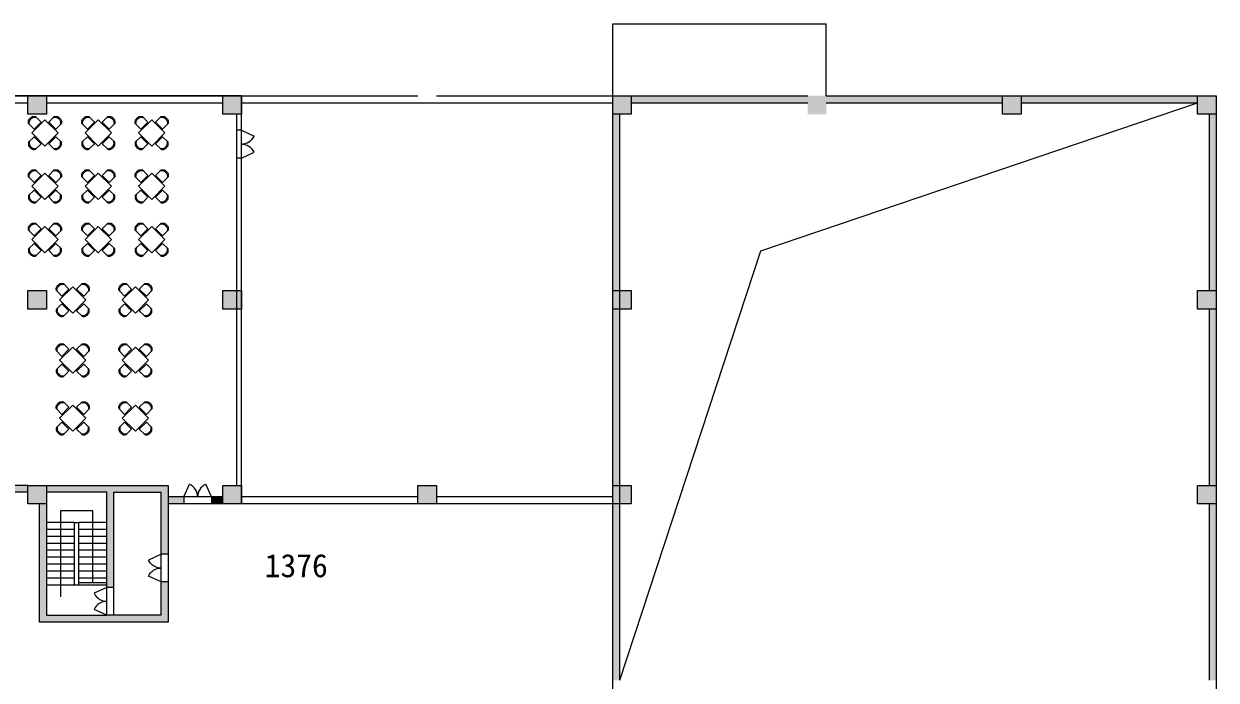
# Model space of a CAD drawing. Header units: metres. Extents: x -302 to 587, y -65 to 94.
# Drawn here: x 392.4 to 443.8, y 43.8 to 72.1 of the extents above; entities that cross this region are included whole.
import ezdxf

# ---------------------------------------------------------------- set-up
doc = ezdxf.new("R2010")
doc.units = ezdxf.units.M
doc.linetypes.add('ACAD_ISO03W100', pattern=[30, 12, -18])
doc.layers.get('0').update_dxf_attribs({"lineweight": 9})
for name, color, linetype, lineweight in [('fanghuo', 1, 'Continuous', 9), ('furniture', 3, 'Continuous', 5), ('glass', 5, 'Continuous', 5), ('hatch', 212, 'ACAD_ISO03W100', 5), ('ProfileEdges', 7, 'Continuous', 9), ('PUB_TEXT', 7, 'Continuous', 9), ('stair', 30, 'Continuous', 9), ('zhuwang', 2, 'Continuous', 13)]:
    doc.layers.add(name, color=color, linetype=linetype, lineweight=lineweight)
doc.styles.add('mystyle', font='', dxfattribs={"height": 1})
doc.styles.get('mystyle').set_extended_font_data('SimSun')
doc.dimstyles.new('myyyy', dxfattribs={"dimtxt": 1, "dimasz": 0.18, "dimexe": 0.18, "dimexo": 0.0625, "dimgap": 0.09, "dimtad": 0, "dimtoh": 1, "dimdec": 3, "dimrnd": 0.001, "dimzin": 0, "dimdsep": 46, "dimtxsty": 'Standard', "dimcen": 0.09, "dimadec": 0, "dimazin": 0, "dimtfac": 1, "dimtdec": 3, "dimtofl": 0, "dimtmove": 0, "dimatfit": 3, "dimfxl": 1, "dimtolj": 1, "dimtzin": 0, "dimarcsym": 0})

# ---------------------------------------------------------------- blocks, each defined once
blk = doc.blocks.new('*D113')
at = {"layer": 'Defpoints', "color": 0, "ltscale": 3, "transparency": 16777216}
for p in [(361.567, 68.96), (384.214, 68.96), (410.214, -32.64)]:
    blk.add_point(p, dxfattribs=at)
at = {"layer": 'PUB_TEXT', "color": 0, "lineweight": -2, "ltscale": 3, "transparency": 16777216}
for p, q in [((384.151, 68.96), (361.387, 68.96)), ((361.567, 68.78), (361.567, 20.666)), ((361.567, -32.46), (361.567, 15.653)), ((410.151, -32.64), (361.387, -32.64))]:
    blk.add_line(p, q, dxfattribs=at)
at = {"layer": 'PUB_TEXT', "color": 0, "ltscale": 3, "transparency": 16777216}
for points in [[(361.537, 68.78), (361.597, 68.78), (361.567, 68.96)], [(361.537, -32.46), (361.597, -32.46), (361.567, -32.64)]]:
    blk.add_solid(points, dxfattribs=at)
at = {"layer": 'PUB_TEXT', "color": 0, "ltscale": 3, "transparency": 16777216, "insert": (361.567, 18.16), "char_height": 1, "attachment_point": 5, "rotation": 90}
blk.add_mtext('\\A1;101.600', dxfattribs=at)

msp = doc.modelspace()

# ---------------------------------------------------------------- hatches: boundary and pattern name
at = {"layer": 'hatch', "ltscale": 0.05}
h = msp.add_hatch(color=256, dxfattribs=at)
h.dxf.hatch_style = 1
h.paths.add_polyline_path([(393.4136, 68.9598), (392.6136, 68.9598), (392.6136, 68.1598), (393.4136, 68.1598)])
h = msp.add_hatch(color=256, dxfattribs=at)
h.dxf.hatch_style = 1
h.paths.add_polyline_path([(401.8136, 68.9598), (401.0136, 68.9598), (401.0136, 68.1598), (401.8136, 68.1598)])
h = msp.add_hatch(color=256, dxfattribs=at)
h.dxf.hatch_style = 1
h.paths.add_polyline_path([(418.6136, 68.9598), (417.8136, 68.9598), (417.8136, 68.1598), (418.6136, 68.1598)])
h = msp.add_hatch(color=256, dxfattribs=at)
h.dxf.hatch_style = 1
h.paths.add_polyline_path([(426.2136, 68.9598), (418.6136, 68.9598), (418.6136, 68.6598), (426.2136, 68.6598)])
h = msp.add_hatch(color=256, dxfattribs=at)
h.dxf.hatch_style = 1
h.paths.add_polyline_path([(427.0136, 68.9598), (426.2136, 68.9598), (426.2136, 68.1598), (427.0136, 68.1598)])
h = msp.add_hatch(color=256, dxfattribs=at)
h.dxf.hatch_style = 1
h.paths.add_polyline_path([(434.6136, 68.9598), (427.0136, 68.9598), (427.0136, 68.6598), (434.6136, 68.6598)])
h = msp.add_hatch(color=256, dxfattribs=at)
h.dxf.hatch_style = 1
h.paths.add_polyline_path([(435.4136, 68.9598), (434.6136, 68.9598), (434.6136, 68.1598), (435.4136, 68.1598)])
h = msp.add_hatch(color=256, dxfattribs=at)
h.dxf.hatch_style = 1
h.paths.add_polyline_path([(443.0136, 68.9598), (435.4136, 68.9598), (435.4136, 68.6598), (443.0136, 68.6598)])
h = msp.add_hatch(color=256, dxfattribs=at)
h.dxf.hatch_style = 1
h.paths.add_polyline_path([(443.8136, 68.9598), (443.0136, 68.9598), (443.0136, 68.1598), (443.8136, 68.1598)])
h = msp.add_hatch(color=256, dxfattribs=at)
h.dxf.hatch_style = 1
h.paths.add_polyline_path([(418.1136, 68.1598), (417.8136, 68.1598), (417.8136, 60.5598), (418.1136, 60.5598)])
h = msp.add_hatch(color=256, dxfattribs=at)
h.dxf.hatch_style = 1
h.paths.add_polyline_path([(443.8136, 68.1598), (443.5136, 68.1598), (443.5136, 60.5598), (443.8136, 60.5598)])
h = msp.add_hatch(color=256, dxfattribs=at)
h.dxf.hatch_style = 1
h.paths.add_polyline_path([(393.4136, 60.5598), (392.6136, 60.5598), (392.6136, 59.7598), (393.4136, 59.7598)])
h = msp.add_hatch(color=256, dxfattribs=at)
h.dxf.hatch_style = 1
h.paths.add_polyline_path([(401.8136, 60.5598), (401.0136, 60.5598), (401.0136, 59.7598), (401.8136, 59.7598)])
h = msp.add_hatch(color=256, dxfattribs=at)
h.dxf.hatch_style = 1
h.paths.add_polyline_path([(418.6136, 60.5598), (417.8136, 60.5598), (417.8136, 59.7598), (418.6136, 59.7598)])
h = msp.add_hatch(color=256, dxfattribs=at)
h.dxf.hatch_style = 1
h.paths.add_polyline_path([(443.8136, 60.5598), (443.0136, 60.5598), (443.0136, 59.7598), (443.8136, 59.7598)])
h = msp.add_hatch(color=256, dxfattribs=at)
h.dxf.hatch_style = 1
h.paths.add_polyline_path([(418.1136, 59.7598), (417.8136, 59.7598), (417.8136, 52.1598), (418.1136, 52.1598)])
h = msp.add_hatch(color=256, dxfattribs=at)
h.dxf.hatch_style = 1
h.paths.add_polyline_path([(443.8136, 59.7598), (443.5136, 59.7598), (443.5136, 52.1598), (443.8136, 52.1598)])
h = msp.add_hatch(color=256, dxfattribs=at)
h.dxf.hatch_style = 1
h.paths.add_polyline_path([(392.6136, 52.1598), (386.7937, 52.1598), (386.7937, 51.8598), (392.6136, 51.8598)])
h = msp.add_hatch(color=256, dxfattribs=at)
h.dxf.hatch_style = 1
h.paths.add_polyline_path([(393.4136, 52.1598), (392.6136, 52.1598), (392.6136, 51.3598), (393.4136, 51.3598)])
h = msp.add_hatch(color=256, dxfattribs=at)
h.dxf.hatch_style = 1
h.paths.add_polyline_path([(396.3136, 51.8598), (398.3536, 51.8598), (398.3536, 49.1932), (398.6536, 49.1932), (398.6536, 52.1598), (393.4136, 52.1598), (393.4136, 51.8598), (396.0136, 51.8598), (396.0136, 47.7598), (396.3136, 47.7598)])
h.paths.add_polyline_path([(398.6536, 47.9932), (398.3536, 47.9932), (398.3536, 46.5598), (396.3136, 46.5598), (396.0136, 46.5598), (393.4136, 46.5598), (393.4136, 51.3598), (393.1136, 51.3598), (393.1136, 46.2598), (398.6536, 46.2598)])
h = msp.add_hatch(color=256, dxfattribs=at)
h.dxf.hatch_style = 1
h.paths.add_polyline_path([(396.3136, 51.8598), (396.7288, 51.8598), (396.7288, 52.1598), (393.4136, 52.1598), (393.4136, 51.8598), (396.0136, 51.8598), (396.0136, 47.7598), (396.3136, 47.7598)])
h = msp.add_hatch(color=256, dxfattribs=at)
h.dxf.hatch_style = 1
h.paths.add_polyline_path([(401.8136, 51.3598), (401.8136, 52.1598), (401.0136, 52.1598), (401.0136, 51.3598)])
h = msp.add_hatch(color=256, dxfattribs=at)
h.dxf.hatch_style = 1
h.paths.add_polyline_path([(410.2136, 52.1598), (409.4136, 52.1598), (409.4136, 51.3598), (410.2136, 51.3598)])
h = msp.add_hatch(color=256, dxfattribs=at)
h.dxf.hatch_style = 1
h.paths.add_polyline_path([(418.6136, 52.1598), (417.8136, 52.1598), (417.8136, 51.3598), (418.6136, 51.3598)])
h = msp.add_hatch(color=256, dxfattribs=at)
h.dxf.hatch_style = 1
h.paths.add_polyline_path([(443.8136, 52.1598), (443.0136, 52.1598), (443.0136, 51.3598), (443.8136, 51.3598)])
h = msp.add_hatch(color=256, dxfattribs=at)
h.dxf.hatch_style = 1
h.paths.add_polyline_path([(399.328, 51.6598), (398.6536, 51.6598), (398.6536, 51.3598), (399.328, 51.3598)])
h = msp.add_hatch(color=256, dxfattribs=at)
h.dxf.hatch_style = 1
h.paths.add_polyline_path([(401.0136, 51.6598), (400.528, 51.6598), (400.528, 51.3598), (401.0136, 51.3598)])
h = msp.add_hatch(color=256, dxfattribs=at)
h.dxf.hatch_style = 1
h.paths.add_polyline_path([(418.1136, 51.3598), (417.8136, 51.3598), (417.8136, 43.7598), (418.1136, 43.7598)])
h = msp.add_hatch(color=256, dxfattribs=at)
h.dxf.hatch_style = 1
h.paths.add_polyline_path([(443.8136, 51.3598), (443.5136, 51.3598), (443.5136, 43.7598), (443.8136, 43.7598)])

# ---------------------------------------------------------------- linework, layer by layer
at = {"ltscale": 0.05}
for p, q in [((417.8136, 72.0598), (427.0136, 72.0598)), ((417.8136, 68.9598), (417.8136, 72.0598)), ((427.0136, 68.9598), (427.0136, 72.0598)), ((401.6136, 52.1598), (401.6136, 68.1598)), ((401.8136, 52.1598), (401.8136, 68.1598)), ((417.8136, 43.7598), (417.8136, 68.1598)), ((418.1136, 43.7598), (418.1136, 68.1598)), ((401.8136, 67.4715), (401.6136, 67.4715)), ((401.8136, 66.2715), (401.6136, 66.2715)), ((392.6136, 52.1598), (385.0136, 52.1598)), ((392.6136, 51.8598), (385.0136, 51.8598)), ((401.0136, 51.6598), (398.6536, 51.6598)), ((399.328, 51.6598), (399.328, 51.3598)), ((400.528, 51.6598), (400.528, 51.3598)), ((409.4136, 51.6598), (401.8136, 51.6598)), ((417.8136, 51.6598), (410.2136, 51.6598)), ((395.4136, 51.0598), (394.0136, 51.0598)), ((394.0136, 51.0598), (394.0136, 47.3598)), ((395.4136, 47.9598), (395.4136, 51.0598)), ((401.0136, 51.3598), (398.6536, 51.3598)), ((409.4136, 51.3598), (401.8136, 51.3598)), ((417.8136, 51.3598), (410.2136, 51.3598)), ((398.6536, 49.1932), (398.3536, 49.1932)), ((398.6536, 47.9932), (398.3536, 47.9932)), ((396.3136, 47.7598), (396.0136, 47.7598)), ((396.3136, 46.5598), (396.0136, 46.5598))]:
    msp.add_line(p, q, dxfattribs=at)
at = {"ltscale": 3}
for p, q in [((424.1933, 62.2752), (443.0136, 68.6598)), ((418.1136, 43.7598), (424.1933, 62.2752))]:
    msp.add_line(p, q, dxfattribs=at)
at = {"ltscale": 0.05}
msp.add_lwpolyline([(395.4136, 48.2598, 0.06, 0, 0), (395.4136, 47.9598, 0, 0, 0)], format="xyseb", dxfattribs=at)
at = {"layer": 'fanghuo', "ltscale": 3}
msp.add_lwpolyline([(417.8136, 51.3598), (401.8136, 51.3598), (401.8136, 68.9598), (384.2136, 68.9598), (384.2136, 10.1598), (434.9136, 10.1598), (434.9136, 18.5598), (421.2136, 18.5598), (421.2136, 42.9598), (417.8136, 42.9598), (417.8136, 51.3598)], dxfattribs=at)
at = {"layer": 'furniture', "ltscale": 0.05}
for p, q in [((401.8136, 68.6598), (409.4136, 68.6598)), ((409.4136, 68.6598), (417.8136, 68.6598)), ((393.3493, 67.9214), (392.7836, 67.3557)), ((393.1831, 67.826), (392.879, 67.5219)), ((392.9462, 68.0628), (393.1831, 67.826)), ((393.9149, 67.3557), (393.3493, 67.9214)), ((393.7523, 68.0628), (393.5154, 67.826)), ((393.8195, 67.5219), (393.5154, 67.826)), ((395.6493, 67.9214), (395.0836, 67.3557)), ((395.4831, 67.826), (395.179, 67.5219)), ((395.2462, 68.0628), (395.4831, 67.826)), ((396.2149, 67.3557), (395.6493, 67.9214)), ((396.0523, 68.0628), (395.8154, 67.826)), ((396.1195, 67.5219), (395.8154, 67.826)), ((397.9493, 67.9214), (397.3836, 67.3557)), ((397.7831, 67.826), (397.479, 67.5219)), ((397.5462, 68.0628), (397.7831, 67.826)), ((398.5149, 67.3557), (397.9493, 67.9214)), ((398.3523, 68.0628), (398.1154, 67.826)), ((398.4195, 67.5219), (398.1154, 67.826)), ((392.6422, 67.7588), (392.879, 67.5219)), ((392.7836, 67.3557), (393.3493, 66.7901)), ((393.3493, 66.7901), (393.9149, 67.3557)), ((394.0564, 67.7588), (393.8195, 67.5219)), ((394.9422, 67.7588), (395.179, 67.5219)), ((395.0836, 67.3557), (395.6493, 66.7901)), ((395.6493, 66.7901), (396.2149, 67.3557)), ((396.3564, 67.7588), (396.1195, 67.5219)), ((397.2422, 67.7588), (397.479, 67.5219)), ((397.3836, 67.3557), (397.9493, 66.7901)), ((397.9493, 66.7901), (398.5149, 67.3557)), ((398.6564, 67.7588), (398.4195, 67.5219)), ((392.6422, 66.9527), (392.879, 67.1896)), ((393.1831, 66.8855), (392.879, 67.1896)), ((392.9462, 66.6486), (393.1831, 66.8855)), ((393.8195, 67.1896), (393.5154, 66.8855)), ((393.7523, 66.6486), (393.5154, 66.8855)), ((394.0564, 66.9527), (393.8195, 67.1896)), ((394.9422, 66.9527), (395.179, 67.1896)), ((395.4831, 66.8855), (395.179, 67.1896)), ((395.2462, 66.6486), (395.4831, 66.8855)), ((396.1195, 67.1896), (395.8154, 66.8855)), ((396.0523, 66.6486), (395.8154, 66.8855)), ((396.3564, 66.9527), (396.1195, 67.1896)), ((397.2422, 66.9527), (397.479, 67.1896)), ((397.7831, 66.8855), (397.479, 67.1896)), ((397.5462, 66.6486), (397.7831, 66.8855)), ((398.4195, 67.1896), (398.1154, 66.8855)), ((398.3523, 66.6486), (398.1154, 66.8855)), ((398.6564, 66.9527), (398.4195, 67.1896)), ((392.9462, 65.7628), (393.1831, 65.526)), ((393.7523, 65.7628), (393.5154, 65.526)), ((395.2462, 65.7628), (395.4831, 65.526)), ((396.0523, 65.7628), (395.8154, 65.526)), ((397.5462, 65.7628), (397.7831, 65.526)), ((398.3523, 65.7628), (398.1154, 65.526)), ((392.6422, 65.4588), (392.879, 65.2219)), ((393.3493, 65.6214), (392.7836, 65.0557)), ((393.1831, 65.526), (392.879, 65.2219)), ((393.9149, 65.0557), (393.3493, 65.6214)), ((393.8195, 65.2219), (393.5154, 65.526)), ((394.0564, 65.4588), (393.8195, 65.2219)), ((394.9422, 65.4588), (395.179, 65.2219)), ((395.6493, 65.6214), (395.0836, 65.0557)), ((395.4831, 65.526), (395.179, 65.2219)), ((396.2149, 65.0557), (395.6493, 65.6214)), ((396.1195, 65.2219), (395.8154, 65.526)), ((396.3564, 65.4588), (396.1195, 65.2219)), ((397.2422, 65.4588), (397.479, 65.2219)), ((397.9493, 65.6214), (397.3836, 65.0557)), ((397.7831, 65.526), (397.479, 65.2219)), ((398.5149, 65.0557), (397.9493, 65.6214)), ((398.4195, 65.2219), (398.1154, 65.526)), ((398.6564, 65.4588), (398.4195, 65.2219)), ((392.6422, 64.6527), (392.879, 64.8896)), ((392.7836, 65.0557), (393.3493, 64.4901)), ((393.1831, 64.5855), (392.879, 64.8896)), ((393.3493, 64.4901), (393.9149, 65.0557)), ((393.8195, 64.8896), (393.5154, 64.5855)), ((394.0564, 64.6527), (393.8195, 64.8896)), ((394.9422, 64.6527), (395.179, 64.8896)), ((395.0836, 65.0557), (395.6493, 64.4901)), ((395.4831, 64.5855), (395.179, 64.8896)), ((395.6493, 64.4901), (396.2149, 65.0557)), ((396.1195, 64.8896), (395.8154, 64.5855)), ((396.3564, 64.6527), (396.1195, 64.8896)), ((397.2422, 64.6527), (397.479, 64.8896)), ((397.3836, 65.0557), (397.9493, 64.4901)), ((397.7831, 64.5855), (397.479, 64.8896)), ((397.9493, 64.4901), (398.5149, 65.0557)), ((398.4195, 64.8896), (398.1154, 64.5855)), ((398.6564, 64.6527), (398.4195, 64.8896)), ((392.9462, 64.3486), (393.1831, 64.5855)), ((393.7523, 64.3486), (393.5154, 64.5855)), ((395.2462, 64.3486), (395.4831, 64.5855)), ((396.0523, 64.3486), (395.8154, 64.5855)), ((397.5462, 64.3486), (397.7831, 64.5855)), ((398.3523, 64.3486), (398.1154, 64.5855)), ((393.3493, 63.3214), (392.7836, 62.7557)), ((393.1831, 63.226), (392.879, 62.9219)), ((392.9462, 63.4628), (393.1831, 63.226)), ((393.9149, 62.7557), (393.3493, 63.3214)), ((393.7523, 63.4628), (393.5154, 63.226)), ((393.8195, 62.9219), (393.5154, 63.226)), ((395.6493, 63.3214), (395.0836, 62.7557)), ((395.4831, 63.226), (395.179, 62.9219)), ((395.2462, 63.4628), (395.4831, 63.226)), ((396.2149, 62.7557), (395.6493, 63.3214)), ((396.0523, 63.4628), (395.8154, 63.226)), ((396.1195, 62.9219), (395.8154, 63.226)), ((397.9493, 63.3214), (397.3836, 62.7557)), ((397.7831, 63.226), (397.479, 62.9219)), ((397.5462, 63.4628), (397.7831, 63.226)), ((398.5149, 62.7557), (397.9493, 63.3214)), ((398.3523, 63.4628), (398.1154, 63.226)), ((398.4195, 62.9219), (398.1154, 63.226)), ((392.6422, 63.1588), (392.879, 62.9219)), ((392.7836, 62.7557), (393.3493, 62.1901)), ((393.3493, 62.1901), (393.9149, 62.7557)), ((394.0564, 63.1588), (393.8195, 62.9219)), ((394.9422, 63.1588), (395.179, 62.9219)), ((395.0836, 62.7557), (395.6493, 62.1901)), ((395.6493, 62.1901), (396.2149, 62.7557)), ((396.3564, 63.1588), (396.1195, 62.9219)), ((397.2422, 63.1588), (397.479, 62.9219)), ((397.3836, 62.7557), (397.9493, 62.1901)), ((397.9493, 62.1901), (398.5149, 62.7557)), ((398.6564, 63.1588), (398.4195, 62.9219)), ((392.6422, 62.3527), (392.879, 62.5896)), ((393.1831, 62.2855), (392.879, 62.5896)), ((392.9462, 62.0486), (393.1831, 62.2855)), ((393.8195, 62.5896), (393.5154, 62.2855)), ((393.7523, 62.0486), (393.5154, 62.2855)), ((394.0564, 62.3527), (393.8195, 62.5896)), ((394.9422, 62.3527), (395.179, 62.5896)), ((395.4831, 62.2855), (395.179, 62.5896)), ((395.2462, 62.0486), (395.4831, 62.2855)), ((396.1195, 62.5896), (395.8154, 62.2855)), ((396.0523, 62.0486), (395.8154, 62.2855)), ((396.3564, 62.3527), (396.1195, 62.5896)), ((397.2422, 62.3527), (397.479, 62.5896)), ((397.7831, 62.2855), (397.479, 62.5896)), ((397.5462, 62.0486), (397.7831, 62.2855)), ((398.4195, 62.5896), (398.1154, 62.2855)), ((398.3523, 62.0486), (398.1154, 62.2855)), ((398.6564, 62.3527), (398.4195, 62.5896)), ((394.5493, 60.7214), (393.9836, 60.1557)), ((394.3831, 60.626), (394.079, 60.3219)), ((394.1462, 60.8628), (394.3831, 60.626)), ((395.1149, 60.1557), (394.5493, 60.7214)), ((394.9523, 60.8628), (394.7154, 60.626)), ((395.0195, 60.3219), (394.7154, 60.626)), ((397.2493, 60.7214), (396.6836, 60.1557)), ((397.0831, 60.626), (396.779, 60.3219)), ((396.8462, 60.8628), (397.0831, 60.626)), ((397.8149, 60.1557), (397.2493, 60.7214)), ((397.6523, 60.8628), (397.4154, 60.626)), ((397.7195, 60.3219), (397.4154, 60.626)), ((393.8422, 60.5588), (394.079, 60.3219)), ((393.9836, 60.1557), (394.5493, 59.5901)), ((394.5493, 59.5901), (395.1149, 60.1557)), ((395.2564, 60.5588), (395.0195, 60.3219)), ((396.5422, 60.5588), (396.779, 60.3219)), ((396.6836, 60.1557), (397.2493, 59.5901)), ((397.2493, 59.5901), (397.8149, 60.1557)), ((397.9564, 60.5588), (397.7195, 60.3219)), ((393.8422, 59.7527), (394.079, 59.9896)), ((394.3831, 59.6855), (394.079, 59.9896)), ((394.1462, 59.4486), (394.3831, 59.6855)), ((395.0195, 59.9896), (394.7154, 59.6855)), ((394.9523, 59.4486), (394.7154, 59.6855)), ((395.2564, 59.7527), (395.0195, 59.9896)), ((396.5422, 59.7527), (396.779, 59.9896)), ((397.0831, 59.6855), (396.779, 59.9896)), ((396.8462, 59.4486), (397.0831, 59.6855)), ((397.7195, 59.9896), (397.4154, 59.6855)), ((397.6523, 59.4486), (397.4154, 59.6855)), ((397.9564, 59.7527), (397.7195, 59.9896)), ((394.5493, 58.1214), (393.9836, 57.5557)), ((394.1462, 58.2628), (394.3831, 58.026)), ((395.1149, 57.5557), (394.5493, 58.1214)), ((394.9523, 58.2628), (394.7154, 58.026)), ((397.2493, 58.1214), (396.6836, 57.5557)), ((396.8462, 58.2628), (397.0831, 58.026)), ((397.8149, 57.5557), (397.2493, 58.1214)), ((397.6523, 58.2628), (397.4154, 58.026)), ((393.8422, 57.9588), (394.079, 57.7219)), ((393.9836, 57.5557), (394.5493, 56.9901)), ((394.3831, 58.026), (394.079, 57.7219)), ((394.5493, 56.9901), (395.1149, 57.5557)), ((395.0195, 57.7219), (394.7154, 58.026)), ((395.2564, 57.9588), (395.0195, 57.7219)), ((396.5422, 57.9588), (396.779, 57.7219)), ((396.6836, 57.5557), (397.2493, 56.9901)), ((397.0831, 58.026), (396.779, 57.7219)), ((397.2493, 56.9901), (397.8149, 57.5557)), ((397.7195, 57.7219), (397.4154, 58.026)), ((397.9564, 57.9588), (397.7195, 57.7219)), ((393.8422, 57.1527), (394.079, 57.3896)), ((394.3831, 57.0855), (394.079, 57.3896)), ((394.1462, 56.8486), (394.3831, 57.0855)), ((395.0195, 57.3896), (394.7154, 57.0855)), ((394.9523, 56.8486), (394.7154, 57.0855)), ((395.2564, 57.1527), (395.0195, 57.3896)), ((396.5422, 57.1527), (396.779, 57.3896)), ((397.0831, 57.0855), (396.779, 57.3896)), ((396.8462, 56.8486), (397.0831, 57.0855)), ((397.7195, 57.3896), (397.4154, 57.0855)), ((397.6523, 56.8486), (397.4154, 57.0855)), ((397.9564, 57.1527), (397.7195, 57.3896)), ((394.5493, 55.6214), (393.9836, 55.0557)), ((394.3831, 55.526), (394.079, 55.2219)), ((394.1462, 55.7628), (394.3831, 55.526)), ((395.1149, 55.0557), (394.5493, 55.6214)), ((394.9523, 55.7628), (394.7154, 55.526)), ((395.0195, 55.2219), (394.7154, 55.526)), ((397.2493, 55.6214), (396.6836, 55.0557)), ((397.0831, 55.526), (396.779, 55.2219)), ((396.8462, 55.7628), (397.0831, 55.526)), ((397.8149, 55.0557), (397.2493, 55.6214)), ((397.6523, 55.7628), (397.4154, 55.526)), ((397.7195, 55.2219), (397.4154, 55.526)), ((393.8422, 55.4588), (394.079, 55.2219)), ((393.9836, 55.0557), (394.5493, 54.4901)), ((394.5493, 54.4901), (395.1149, 55.0557)), ((395.2564, 55.4588), (395.0195, 55.2219)), ((396.5422, 55.4588), (396.779, 55.2219)), ((396.6836, 55.0557), (397.2493, 54.4901)), ((397.2493, 54.4901), (397.8149, 55.0557)), ((397.9564, 55.4588), (397.7195, 55.2219)), ((393.8422, 54.6527), (394.079, 54.8896)), ((394.3831, 54.5855), (394.079, 54.8896)), ((394.1462, 54.3486), (394.3831, 54.5855)), ((395.0195, 54.8896), (394.7154, 54.5855)), ((394.9523, 54.3486), (394.7154, 54.5855)), ((395.2564, 54.6527), (395.0195, 54.8896)), ((396.5422, 54.6527), (396.779, 54.8896)), ((397.0831, 54.5855), (396.779, 54.8896)), ((396.8462, 54.3486), (397.0831, 54.5855)), ((397.7195, 54.8896), (397.4154, 54.5855)), ((397.6523, 54.3486), (397.4154, 54.5855)), ((397.9564, 54.6527), (397.7195, 54.8896))]:
    msp.add_line(p, q, dxfattribs=at)
for points in [[(392.6422, 67.7588), (392.6457, 67.8967), (392.7129, 67.9921), (392.8083, 68.0593), (392.9462, 68.0628)], [(392.6775, 67.7234), (392.681, 67.8613), (392.7482, 67.9568), (392.8437, 68.024), (392.9816, 68.0275)], [(393.717, 68.0275), (393.8548, 68.024), (393.9503, 67.9568), (394.0175, 67.8613), (394.021, 67.7234)], [(393.7523, 68.0628), (393.8902, 68.0593), (393.9857, 67.9921), (394.0528, 67.8967), (394.0564, 67.7588)], [(394.9422, 67.7588), (394.9457, 67.8967), (395.0129, 67.9921), (395.1083, 68.0593), (395.2462, 68.0628)], [(394.9775, 67.7234), (394.981, 67.8613), (395.0482, 67.9568), (395.1437, 68.024), (395.2816, 68.0275)], [(396.017, 68.0275), (396.1548, 68.024), (396.2503, 67.9568), (396.3175, 67.8613), (396.321, 67.7234)], [(396.0523, 68.0628), (396.1902, 68.0593), (396.2857, 67.9921), (396.3528, 67.8967), (396.3564, 67.7588)], [(397.2422, 67.7588), (397.2457, 67.8967), (397.3129, 67.9921), (397.4083, 68.0593), (397.5462, 68.0628)], [(397.2775, 67.7234), (397.281, 67.8613), (397.3482, 67.9568), (397.4437, 68.024), (397.5816, 68.0275)], [(398.317, 68.0275), (398.4548, 68.024), (398.5503, 67.9568), (398.6175, 67.8613), (398.621, 67.7234)], [(398.3523, 68.0628), (398.4902, 68.0593), (398.5857, 67.9921), (398.6528, 67.8967), (398.6564, 67.7588)], [(392.6422, 66.9527), (392.6457, 66.8148), (392.7129, 66.7193), (392.8083, 66.6522), (392.9462, 66.6486)], [(392.6775, 66.988), (392.681, 66.8502), (392.7482, 66.7547), (392.8437, 66.6875), (392.9816, 66.684)], [(393.717, 66.684), (393.8548, 66.6875), (393.9503, 66.7547), (394.0175, 66.8502), (394.021, 66.988)], [(393.7523, 66.6486), (393.8902, 66.6522), (393.9857, 66.7193), (394.0528, 66.8148), (394.0564, 66.9527)], [(394.9422, 66.9527), (394.9457, 66.8148), (395.0129, 66.7193), (395.1083, 66.6522), (395.2462, 66.6486)], [(394.9775, 66.988), (394.981, 66.8502), (395.0482, 66.7547), (395.1437, 66.6875), (395.2816, 66.684)], [(396.017, 66.684), (396.1548, 66.6875), (396.2503, 66.7547), (396.3175, 66.8502), (396.321, 66.988)], [(396.0523, 66.6486), (396.1902, 66.6522), (396.2857, 66.7193), (396.3528, 66.8148), (396.3564, 66.9527)], [(397.2422, 66.9527), (397.2457, 66.8148), (397.3129, 66.7193), (397.4083, 66.6522), (397.5462, 66.6486)], [(397.2775, 66.988), (397.281, 66.8502), (397.3482, 66.7547), (397.4437, 66.6875), (397.5816, 66.684)], [(398.317, 66.684), (398.4548, 66.6875), (398.5503, 66.7547), (398.6175, 66.8502), (398.621, 66.988)], [(398.3523, 66.6486), (398.4902, 66.6522), (398.5857, 66.7193), (398.6528, 66.8148), (398.6564, 66.9527)], [(392.6422, 65.4588), (392.6457, 65.5967), (392.7129, 65.6921), (392.8083, 65.7593), (392.9462, 65.7628)], [(393.7523, 65.7628), (393.8902, 65.7593), (393.9857, 65.6921), (394.0528, 65.5967), (394.0564, 65.4588)], [(394.9422, 65.4588), (394.9457, 65.5967), (395.0129, 65.6921), (395.1083, 65.7593), (395.2462, 65.7628)], [(396.0523, 65.7628), (396.1902, 65.7593), (396.2857, 65.6921), (396.3528, 65.5967), (396.3564, 65.4588)], [(397.2422, 65.4588), (397.2457, 65.5967), (397.3129, 65.6921), (397.4083, 65.7593), (397.5462, 65.7628)], [(398.3523, 65.7628), (398.4902, 65.7593), (398.5857, 65.6921), (398.6528, 65.5967), (398.6564, 65.4588)], [(392.6775, 65.4234), (392.681, 65.5613), (392.7482, 65.6568), (392.8437, 65.724), (392.9816, 65.7275)], [(393.717, 65.7275), (393.8548, 65.724), (393.9503, 65.6568), (394.0175, 65.5613), (394.021, 65.4234)], [(394.9775, 65.4234), (394.981, 65.5613), (395.0482, 65.6568), (395.1437, 65.724), (395.2816, 65.7275)], [(396.017, 65.7275), (396.1548, 65.724), (396.2503, 65.6568), (396.3175, 65.5613), (396.321, 65.4234)], [(397.2775, 65.4234), (397.281, 65.5613), (397.3482, 65.6568), (397.4437, 65.724), (397.5816, 65.7275)], [(398.317, 65.7275), (398.4548, 65.724), (398.5503, 65.6568), (398.6175, 65.5613), (398.621, 65.4234)], [(392.6422, 64.6527), (392.6457, 64.5148), (392.7129, 64.4193), (392.8083, 64.3522), (392.9462, 64.3486)], [(392.6775, 64.688), (392.681, 64.5502), (392.7482, 64.4547), (392.8437, 64.3875), (392.9816, 64.384)], [(393.717, 64.384), (393.8548, 64.3875), (393.9503, 64.4547), (394.0175, 64.5502), (394.021, 64.688)], [(393.7523, 64.3486), (393.8902, 64.3522), (393.9857, 64.4193), (394.0528, 64.5148), (394.0564, 64.6527)], [(394.9422, 64.6527), (394.9457, 64.5148), (395.0129, 64.4193), (395.1083, 64.3522), (395.2462, 64.3486)], [(394.9775, 64.688), (394.981, 64.5502), (395.0482, 64.4547), (395.1437, 64.3875), (395.2816, 64.384)], [(396.017, 64.384), (396.1548, 64.3875), (396.2503, 64.4547), (396.3175, 64.5502), (396.321, 64.688)], [(396.0523, 64.3486), (396.1902, 64.3522), (396.2857, 64.4193), (396.3528, 64.5148), (396.3564, 64.6527)], [(397.2422, 64.6527), (397.2457, 64.5148), (397.3129, 64.4193), (397.4083, 64.3522), (397.5462, 64.3486)], [(397.2775, 64.688), (397.281, 64.5502), (397.3482, 64.4547), (397.4437, 64.3875), (397.5816, 64.384)], [(398.317, 64.384), (398.4548, 64.3875), (398.5503, 64.4547), (398.6175, 64.5502), (398.621, 64.688)], [(398.3523, 64.3486), (398.4902, 64.3522), (398.5857, 64.4193), (398.6528, 64.5148), (398.6564, 64.6527)], [(392.6422, 63.1588), (392.6457, 63.2967), (392.7129, 63.3921), (392.8083, 63.4593), (392.9462, 63.4628)], [(392.6775, 63.1234), (392.681, 63.2613), (392.7482, 63.3568), (392.8437, 63.424), (392.9816, 63.4275)], [(393.717, 63.4275), (393.8548, 63.424), (393.9503, 63.3568), (394.0175, 63.2613), (394.021, 63.1234)], [(393.7523, 63.4628), (393.8902, 63.4593), (393.9857, 63.3921), (394.0528, 63.2967), (394.0564, 63.1588)], [(394.9422, 63.1588), (394.9457, 63.2967), (395.0129, 63.3921), (395.1083, 63.4593), (395.2462, 63.4628)], [(394.9775, 63.1234), (394.981, 63.2613), (395.0482, 63.3568), (395.1437, 63.424), (395.2816, 63.4275)], [(396.017, 63.4275), (396.1548, 63.424), (396.2503, 63.3568), (396.3175, 63.2613), (396.321, 63.1234)], [(396.0523, 63.4628), (396.1902, 63.4593), (396.2857, 63.3921), (396.3528, 63.2967), (396.3564, 63.1588)], [(397.2422, 63.1588), (397.2457, 63.2967), (397.3129, 63.3921), (397.4083, 63.4593), (397.5462, 63.4628)], [(397.2775, 63.1234), (397.281, 63.2613), (397.3482, 63.3568), (397.4437, 63.424), (397.5816, 63.4275)], [(398.317, 63.4275), (398.4548, 63.424), (398.5503, 63.3568), (398.6175, 63.2613), (398.621, 63.1234)], [(398.3523, 63.4628), (398.4902, 63.4593), (398.5857, 63.3921), (398.6528, 63.2967), (398.6564, 63.1588)], [(392.6422, 62.3527), (392.6457, 62.2148), (392.7129, 62.1193), (392.8083, 62.0522), (392.9462, 62.0486)], [(392.6775, 62.388), (392.681, 62.2502), (392.7482, 62.1547), (392.8437, 62.0875), (392.9816, 62.084)], [(393.717, 62.084), (393.8548, 62.0875), (393.9503, 62.1547), (394.0175, 62.2502), (394.021, 62.388)], [(393.7523, 62.0486), (393.8902, 62.0522), (393.9857, 62.1193), (394.0528, 62.2148), (394.0564, 62.3527)], [(394.9422, 62.3527), (394.9457, 62.2148), (395.0129, 62.1193), (395.1083, 62.0522), (395.2462, 62.0486)], [(394.9775, 62.388), (394.981, 62.2502), (395.0482, 62.1547), (395.1437, 62.0875), (395.2816, 62.084)], [(396.017, 62.084), (396.1548, 62.0875), (396.2503, 62.1547), (396.3175, 62.2502), (396.321, 62.388)], [(396.0523, 62.0486), (396.1902, 62.0522), (396.2857, 62.1193), (396.3528, 62.2148), (396.3564, 62.3527)], [(397.2422, 62.3527), (397.2457, 62.2148), (397.3129, 62.1193), (397.4083, 62.0522), (397.5462, 62.0486)], [(397.2775, 62.388), (397.281, 62.2502), (397.3482, 62.1547), (397.4437, 62.0875), (397.5816, 62.084)], [(398.317, 62.084), (398.4548, 62.0875), (398.5503, 62.1547), (398.6175, 62.2502), (398.621, 62.388)], [(398.3523, 62.0486), (398.4902, 62.0522), (398.5857, 62.1193), (398.6528, 62.2148), (398.6564, 62.3527)], [(393.8422, 60.5588), (393.8457, 60.6967), (393.9129, 60.7921), (394.0083, 60.8593), (394.1462, 60.8628)], [(393.8775, 60.5234), (393.881, 60.6613), (393.9482, 60.7568), (394.0437, 60.824), (394.1816, 60.8275)], [(394.917, 60.8275), (395.0548, 60.824), (395.1503, 60.7568), (395.2175, 60.6613), (395.221, 60.5234)], [(394.9523, 60.8628), (395.0902, 60.8593), (395.1857, 60.7921), (395.2528, 60.6967), (395.2564, 60.5588)], [(396.5422, 60.5588), (396.5457, 60.6967), (396.6129, 60.7921), (396.7083, 60.8593), (396.8462, 60.8628)], [(396.5775, 60.5234), (396.581, 60.6613), (396.6482, 60.7568), (396.7437, 60.824), (396.8816, 60.8275)], [(397.617, 60.8275), (397.7548, 60.824), (397.8503, 60.7568), (397.9175, 60.6613), (397.921, 60.5234)], [(397.6523, 60.8628), (397.7902, 60.8593), (397.8857, 60.7921), (397.9528, 60.6967), (397.9564, 60.5588)], [(393.8422, 59.7527), (393.8457, 59.6148), (393.9129, 59.5193), (394.0083, 59.4522), (394.1462, 59.4486)], [(393.8775, 59.788), (393.881, 59.6502), (393.9482, 59.5547), (394.0437, 59.4875), (394.1816, 59.484)], [(394.917, 59.484), (395.0548, 59.4875), (395.1503, 59.5547), (395.2175, 59.6502), (395.221, 59.788)], [(394.9523, 59.4486), (395.0902, 59.4522), (395.1857, 59.5193), (395.2528, 59.6148), (395.2564, 59.7527)], [(396.5422, 59.7527), (396.5457, 59.6148), (396.6129, 59.5193), (396.7083, 59.4522), (396.8462, 59.4486)], [(396.5775, 59.788), (396.581, 59.6502), (396.6482, 59.5547), (396.7437, 59.4875), (396.8816, 59.484)], [(397.617, 59.484), (397.7548, 59.4875), (397.8503, 59.5547), (397.9175, 59.6502), (397.921, 59.788)], [(397.6523, 59.4486), (397.7902, 59.4522), (397.8857, 59.5193), (397.9528, 59.6148), (397.9564, 59.7527)], [(393.8422, 57.9588), (393.8457, 58.0967), (393.9129, 58.1921), (394.0083, 58.2593), (394.1462, 58.2628)], [(393.8775, 57.9234), (393.881, 58.0613), (393.9482, 58.1568), (394.0437, 58.224), (394.1816, 58.2275)], [(394.917, 58.2275), (395.0548, 58.224), (395.1503, 58.1568), (395.2175, 58.0613), (395.221, 57.9234)], [(394.9523, 58.2628), (395.0902, 58.2593), (395.1857, 58.1921), (395.2528, 58.0967), (395.2564, 57.9588)], [(396.5422, 57.9588), (396.5457, 58.0967), (396.6129, 58.1921), (396.7083, 58.2593), (396.8462, 58.2628)], [(396.5775, 57.9234), (396.581, 58.0613), (396.6482, 58.1568), (396.7437, 58.224), (396.8816, 58.2275)], [(397.617, 58.2275), (397.7548, 58.224), (397.8503, 58.1568), (397.9175, 58.0613), (397.921, 57.9234)], [(397.6523, 58.2628), (397.7902, 58.2593), (397.8857, 58.1921), (397.9528, 58.0967), (397.9564, 57.9588)], [(393.8422, 57.1527), (393.8457, 57.0148), (393.9129, 56.9193), (394.0083, 56.8522), (394.1462, 56.8486)], [(393.8775, 57.188), (393.881, 57.0502), (393.9482, 56.9547), (394.0437, 56.8875), (394.1816, 56.884)], [(394.917, 56.884), (395.0548, 56.8875), (395.1503, 56.9547), (395.2175, 57.0502), (395.221, 57.188)], [(394.9523, 56.8486), (395.0902, 56.8522), (395.1857, 56.9193), (395.2528, 57.0148), (395.2564, 57.1527)], [(396.5422, 57.1527), (396.5457, 57.0148), (396.6129, 56.9193), (396.7083, 56.8522), (396.8462, 56.8486)], [(396.5775, 57.188), (396.581, 57.0502), (396.6482, 56.9547), (396.7437, 56.8875), (396.8816, 56.884)], [(397.617, 56.884), (397.7548, 56.8875), (397.8503, 56.9547), (397.9175, 57.0502), (397.921, 57.188)], [(397.6523, 56.8486), (397.7902, 56.8522), (397.8857, 56.9193), (397.9528, 57.0148), (397.9564, 57.1527)], [(393.8422, 55.4588), (393.8457, 55.5967), (393.9129, 55.6921), (394.0083, 55.7593), (394.1462, 55.7628)], [(393.8775, 55.4234), (393.881, 55.5613), (393.9482, 55.6568), (394.0437, 55.724), (394.1816, 55.7275)], [(394.917, 55.7275), (395.0548, 55.724), (395.1503, 55.6568), (395.2175, 55.5613), (395.221, 55.4234)], [(394.9523, 55.7628), (395.0902, 55.7593), (395.1857, 55.6921), (395.2528, 55.5967), (395.2564, 55.4588)], [(396.5422, 55.4588), (396.5457, 55.5967), (396.6129, 55.6921), (396.7083, 55.7593), (396.8462, 55.7628)], [(396.5775, 55.4234), (396.581, 55.5613), (396.6482, 55.6568), (396.7437, 55.724), (396.8816, 55.7275)], [(397.617, 55.7275), (397.7548, 55.724), (397.8503, 55.6568), (397.9175, 55.5613), (397.921, 55.4234)], [(397.6523, 55.7628), (397.7902, 55.7593), (397.8857, 55.6921), (397.9528, 55.5967), (397.9564, 55.4588)], [(393.8422, 54.6527), (393.8457, 54.5148), (393.9129, 54.4193), (394.0083, 54.3522), (394.1462, 54.3486)], [(393.8775, 54.688), (393.881, 54.5502), (393.9482, 54.4547), (394.0437, 54.3875), (394.1816, 54.384)], [(394.917, 54.384), (395.0548, 54.3875), (395.1503, 54.4547), (395.2175, 54.5502), (395.221, 54.688)], [(394.9523, 54.3486), (395.0902, 54.3522), (395.1857, 54.4193), (395.2528, 54.5148), (395.2564, 54.6527)], [(396.5422, 54.6527), (396.5457, 54.5148), (396.6129, 54.4193), (396.7083, 54.3522), (396.8462, 54.3486)], [(396.5775, 54.688), (396.581, 54.5502), (396.6482, 54.4547), (396.7437, 54.3875), (396.8816, 54.384)], [(397.617, 54.384), (397.7548, 54.3875), (397.8503, 54.4547), (397.9175, 54.5502), (397.921, 54.688)], [(397.6523, 54.3486), (397.7902, 54.3522), (397.8857, 54.4193), (397.9528, 54.5148), (397.9564, 54.6527)]]:
    msp.add_spline(points, degree=3, dxfattribs=at)
at = {"layer": 'glass', "ltscale": 0.05}
for p, q in [((401.8136, 67.4715), (402.3577, 67.2185)), ((401.8136, 66.2715), (402.3577, 66.5244)), ((399.328, 51.6598), (399.581, 52.2039)), ((400.528, 51.6598), (400.275, 52.2039)), ((398.3536, 49.1932), (397.8096, 48.9402)), ((398.3536, 49.1932), (397.8096, 48.9402)), ((398.3536, 47.9932), (397.8096, 48.2462)), ((398.3536, 47.9932), (397.8096, 48.2462)), ((396.0136, 47.7598), (395.4696, 47.5068)), ((396.0136, 47.7598), (395.4696, 47.5068)), ((396.0136, 46.5598), (395.4696, 46.8128)), ((396.0136, 46.5598), (395.4696, 46.8128))]:
    msp.add_line(p, q, dxfattribs=at)
for centre, start, end in [((401.8136, 67.4715), 270, 335.06204), ((401.8136, 66.2715), 24.93796, 90), ((399.328, 51.6598), 360, 65.06204), ((400.528, 51.6598), 114.93796, 180), ((396.0136, 47.7598), 204.93796, 270), ((396.0136, 47.7598), 204.93796, 270), ((396.0136, 46.5598), 90, 155.06204), ((396.0136, 46.5598), 90, 155.06204)]:
    msp.add_arc(centre, 0.6, start, end, dxfattribs=at)
for points in [[(398.3536, 48.5932), (398.2795, 48.5932), (398.1317, 48.6195), (397.927, 48.75), (397.8408, 48.873), (397.8096, 48.9402)], [(397.8096, 48.2462), (397.8408, 48.3134), (397.927, 48.4364), (398.1317, 48.5669), (398.2795, 48.5932), (398.3536, 48.5932)]]:
    msp.add_open_spline(points, degree=3, dxfattribs=at)
at = {"layer": 'ProfileEdges', "ltscale": 0.05}
for p, q in [((385.0136, 68.9598), (392.6136, 68.9598)), ((393.4136, 68.9598), (401.0136, 68.9598)), ((401.8136, 68.9598), (409.4136, 68.9598)), ((410.2136, 68.9598), (417.8136, 68.9598)), ((418.6136, 68.9598), (426.2136, 68.9598)), ((427.0136, 68.9598), (434.6136, 68.9598)), ((435.4136, 68.9598), (443.0136, 68.9598)), ((385.0136, 68.6598), (392.6136, 68.6598)), ((393.4136, 68.6598), (401.0136, 68.6598)), ((418.6136, 68.6598), (426.2136, 68.6598)), ((427.0136, 68.6598), (434.6136, 68.6598)), ((435.4136, 68.6598), (443.0136, 68.6598)), ((443.5136, 68.1598), (443.5136, 60.5598)), ((443.8136, 68.1598), (443.8136, 60.5598)), ((443.5136, 59.7598), (443.5136, 52.1598)), ((443.8136, 59.7598), (443.8136, 52.1598)), ((443.5136, 51.3598), (443.5136, 43.7598)), ((443.8136, 51.3598), (443.8136, 42.9598))]:
    msp.add_line(p, q, dxfattribs=at)
at = {"layer": 'stair'}
for p, q in [((393.4136, 52.1598), (398.6536, 52.1598)), ((398.6536, 52.1598), (398.6536, 46.2598)), ((396.0136, 51.8598), (393.4136, 51.8598)), ((396.0136, 46.5598), (396.0136, 51.8598)), ((396.3136, 46.5598), (396.3136, 51.8598)), ((398.3536, 46.5598), (398.3536, 51.8598)), ((393.1136, 46.2598), (393.1136, 51.3598)), ((393.4136, 51.3598), (393.4136, 46.5598)), ((394.6136, 50.5598), (393.4136, 50.5598)), ((394.6136, 50.5598), (394.6136, 47.8598)), ((394.8136, 47.8598), (394.8136, 50.5598)), ((396.0136, 50.5598), (394.8136, 50.5598)), ((394.6136, 50.2598), (393.4136, 50.2598)), ((394.6136, 49.9598), (393.4136, 49.9598)), ((396.0136, 50.2598), (394.8136, 50.2598)), ((396.0136, 49.9598), (394.8136, 49.9598)), ((394.6136, 49.6598), (393.4136, 49.6598)), ((394.6136, 49.3598), (393.4136, 49.3598)), ((396.0136, 49.6598), (394.8136, 49.6598)), ((396.0136, 49.3598), (394.8136, 49.3598)), ((394.6136, 49.0598), (393.4136, 49.0598)), ((396.0136, 49.0598), (394.8136, 49.0598)), ((394.6136, 48.7598), (393.4136, 48.7598)), ((394.6136, 48.4598), (393.4136, 48.4598)), ((396.0136, 48.7598), (394.8136, 48.7598)), ((396.0136, 48.4598), (394.8136, 48.4598)), ((394.6136, 48.1598), (393.4136, 48.1598)), ((394.6136, 47.8598), (393.4136, 47.8598)), ((396.0136, 48.1598), (394.8136, 48.1598)), ((396.0136, 47.9598), (394.8136, 47.9598)), ((396.0136, 47.8598), (394.8136, 47.8598)), ((398.6536, 46.2598), (393.1136, 46.2598))]:
    msp.add_line(p, q, dxfattribs=at)
at = {"layer": 'stair', "ltscale": 0.05}
for p, q in [((396.3136, 51.8598), (398.3536, 51.8598)), ((394.6136, 50.5598), (394.8136, 50.5598)), ((394.8136, 47.8598), (394.6136, 47.8598)), ((393.4136, 46.5598), (396.0136, 46.5598)), ((398.3536, 46.5598), (396.3136, 46.5598))]:
    msp.add_line(p, q, dxfattribs=at)
at = {"layer": 'zhuwang'}
for points in [[(392.6136, 68.9598), (393.4136, 68.9598), (393.4136, 68.1598), (392.6136, 68.1598)], [(401.0136, 68.9598), (401.8136, 68.9598), (401.8136, 68.1598), (401.0136, 68.1598)], [(417.8136, 68.9598), (418.6136, 68.9598), (418.6136, 68.1598), (417.8136, 68.1598)], [(434.6136, 68.9598), (435.4136, 68.9598), (435.4136, 68.1598), (434.6136, 68.1598)], [(443.0136, 68.9598), (443.8136, 68.9598), (443.8136, 68.1598), (443.0136, 68.1598)], [(392.6136, 60.5598), (393.4136, 60.5598), (393.4136, 59.7598), (392.6136, 59.7598)], [(401.0136, 60.5598), (401.8136, 60.5598), (401.8136, 59.7598), (401.0136, 59.7598)], [(417.8136, 60.5598), (418.6136, 60.5598), (418.6136, 59.7598), (417.8136, 59.7598)], [(443.0136, 60.5598), (443.8136, 60.5598), (443.8136, 59.7598), (443.0136, 59.7598)], [(392.6136, 52.1598), (393.4136, 52.1598), (393.4136, 51.3598), (392.6136, 51.3598)], [(401.0136, 52.1598), (401.8136, 52.1598), (401.8136, 51.3598), (401.0136, 51.3598)], [(409.4136, 52.1598), (410.2136, 52.1598), (410.2136, 51.3598), (409.4136, 51.3598)], [(417.8136, 52.1598), (418.6136, 52.1598), (418.6136, 51.3598), (417.8136, 51.3598)], [(443.0136, 52.1598), (443.8136, 52.1598), (443.8136, 51.3598), (443.0136, 51.3598)]]:
    msp.add_lwpolyline(points, close=True, dxfattribs=at)

# ---------------------------------------------------------------- texts
at = {"layer": 'fanghuo', "ltscale": 3, "insert": (402.8166, 49.199), "char_height": 1, "attachment_point": 1, "style": 'mystyle'}
msp.add_mtext_dynamic_manual_height_columns('1376', width=10.567408, gutter_width=5, heights=[0], dxfattribs=at)

# ---------------------------------------------------------------- dimensions: what is measured, and where the dimension line sits
at = {"layer": 'PUB_TEXT', "ltscale": 3}
dim = msp.add_linear_dim(base=(361.5673, 68.9598), p1=(410.2136, -32.6402), p2=(384.2136, 68.9598), angle=270, dimstyle='myyyy', dxfattribs=at)
dim.commit()
dim.dimension.update_dxf_attribs({"geometry": '*D113', "text_midpoint": (361.5673, 18.1598)})

doc.saveas('drawing.dxf')
